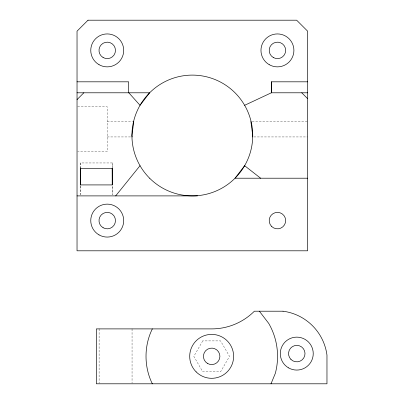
<?xml version="1.0" encoding="UTF-8"?>
<svg xmlns="http://www.w3.org/2000/svg" width="404" height="404" viewBox="0 0 404 404"><rect width="100%" height="100%" fill="white"/><g stroke="black" fill="none" stroke-linecap="round" stroke-linejoin="round"><path stroke-width="0.3" stroke-dasharray="2.02 1.52" d="M80.391 168.443L80.457 162.953L112.297 162.953L112.297 167.973M112.236 168.443L112.297 162.953M77.659 106.737L107.227 106.737L107.227 151.758L77.659 151.758M107.227 121.559L132.537 121.559M252.152 121.559L307.631 121.559M107.227 136.936L132.123 136.936M253.793 136.936L307.631 136.936M112.241 186.138L112.292 194.678L112.297 186.138M80.396 186.138L80.447 194.678M132.058 328.896L132.058 383.169M99.111 328.896L99.111 383.169M80.457 162.953L80.457 167.973M80.457 186.138L80.457 194.678M202.747 340.895L193.824 356.348L202.747 371.801L220.589 371.801L229.512 356.348L220.589 340.895L202.747 340.895"/><path stroke-width="0.61" d="M244.637 105.303L271.337 92.794L271.397 81.815L307.631 81.815M133.769 121.559L131.936 135.502L132.123 136.936M252.54 136.936L252.727 135.502L250.894 121.559M152.333 328.896C143.92 345.859 143.92 366.837 152.333 383.8M271.003 383.8L275.311 373.402A65.887 65.887 0 0 0 268.726 323.402L259.368 311.206M115.675 195.895L140.026 165.701M77.033 99.601L83.835 92.794M77.033 81.815L128.644 81.815L128.644 92.794M77.033 92.794L149.626 92.794L140.026 105.303L128.826 92.794M271.337 92.794L307.631 92.794M112.297 167.973L112.297 184.916L80.325 184.916L80.325 168.443L112.236 168.443M307.631 178.209L235.037 178.209L244.637 165.701L260.605 178.209M77.033 195.895L197.531 195.895M301.763 92.794L307.631 98.662M80.325 168.443L80.457 178.3M80.325 172.271L80.391 184.916M271.397 81.815L271.397 92.794M112.171 168.443L112.236 184.916M80.457 167.973L80.457 184.916M88.011 20.2L77.033 31.179L77.033 250.803L307.631 250.803L307.631 31.179L296.652 20.2L88.011 20.2M283.042 311.206L254.374 311.206A60.398 60.398 0 0 1 211.928 328.896L96.369 328.896L96.369 383.8L326.967 383.8L326.967 355.131A50.985 50.985 0 0 0 283.042 311.206M149.626 178.209A60.398 60.398 0 0 0 250.672 151.131A60.398 60.398 0 0 0 176.7 77.164A60.398 60.398 0 0 0 149.626 178.209M271.609 226.427A8.237 8.237 0 0 0 285.391 222.735A8.237 8.237 0 0 0 275.301 212.65A8.237 8.237 0 0 0 271.609 226.427M103.111 57.53A8.237 8.237 0 0 0 115.463 50.399A8.237 8.237 0 0 0 103.111 43.263A8.237 8.237 0 0 0 103.111 57.53M273.316 57.53A8.237 8.237 0 0 0 285.668 50.399A8.237 8.237 0 0 0 273.316 43.263A8.237 8.237 0 0 0 273.316 57.53M103.111 227.735A8.237 8.237 0 0 0 115.463 220.604A8.237 8.237 0 0 0 103.111 213.474A8.237 8.237 0 0 0 103.111 227.735M98.995 64.66A16.473 16.473 0 0 0 123.7 50.399A16.473 16.473 0 0 0 98.995 36.133A16.473 16.473 0 0 0 98.995 64.66M269.2 64.66A16.473 16.473 0 0 0 293.905 50.399A16.473 16.473 0 0 0 269.2 36.133A16.473 16.473 0 0 0 269.2 64.66M98.995 234.87A16.473 16.473 0 0 0 123.7 220.604A16.473 16.473 0 0 0 98.995 206.338A16.473 16.473 0 0 0 98.995 234.87M290.946 359.424A8.237 8.237 0 0 0 304.727 355.732A8.237 8.237 0 0 0 294.637 345.647A8.237 8.237 0 0 0 290.946 359.424M207.55 363.479A8.237 8.237 0 0 0 219.902 356.348A8.237 8.237 0 0 0 207.55 349.213A8.237 8.237 0 0 0 207.55 363.479M196.137 371.877A21.962 21.962 0 0 0 232.881 362.029A21.962 21.962 0 0 0 205.984 335.133A21.962 21.962 0 0 0 196.137 371.877M288.537 367.867A16.473 16.473 0 0 0 313.241 353.601A16.473 16.473 0 0 0 288.537 339.34A16.473 16.473 0 0 0 288.537 367.867"/></g></svg>
